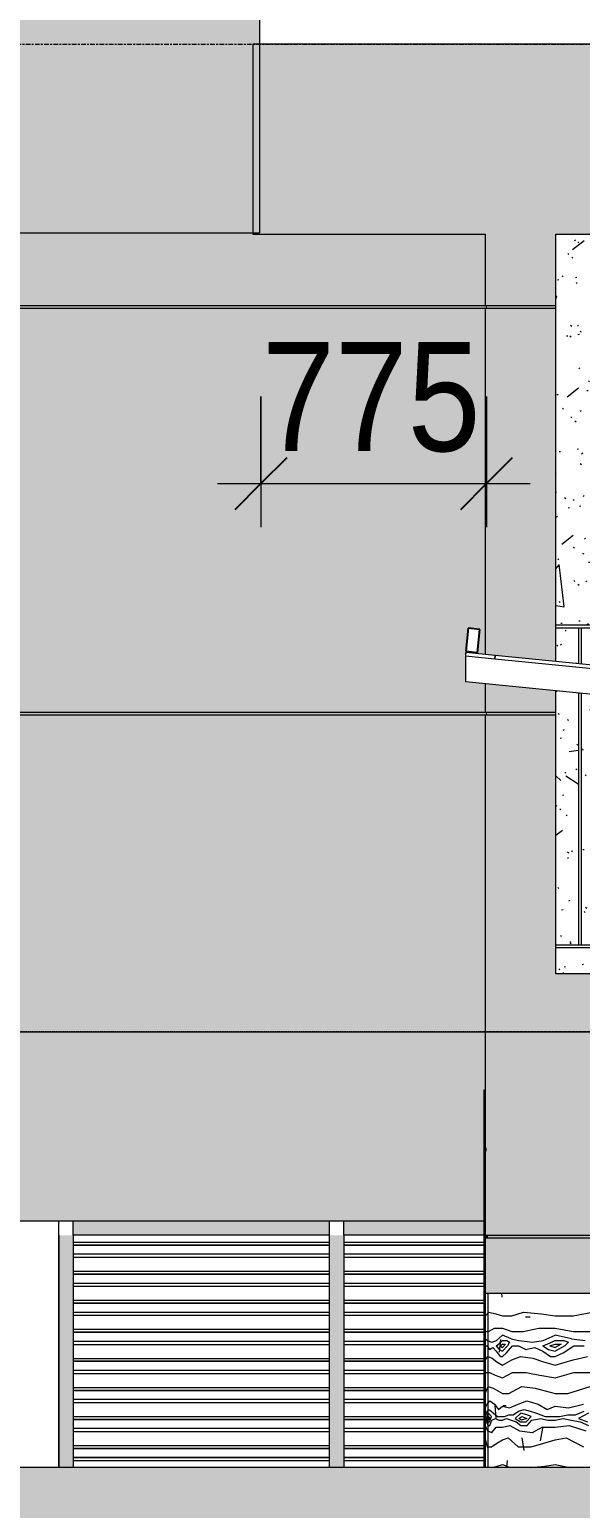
# Model space of a CAD drawing. Header units: millimetres. Extents: x 1240 to 198004, y -7796 to 35300.
# Drawn here: x 130464 to 132361, y 560 to 5650 of the extents above; entities that cross this region are included whole.
import ezdxf

# ---------------------------------------------------------------- set-up
doc = ezdxf.new("R2010")
doc.units = ezdxf.units.MM
doc.linetypes.add('Centre', pattern=[31.75, 6.35, -4.7625, 15.875, -4.7625])
doc.linetypes.add('Dash 1_8_', pattern=[6.35, 3.175, -3.175])
for name, color, linetype, lineweight in [('0-2', 50, 'Continuous', 5), ('A-ANNO-DIMS', 211, 'Continuous', 9), ('A-ANNO-DIMS-150', 211, 'Continuous', 9), ('A-AREA', 32, 'Dash 1_8_', 9), ('A-DETL-GENF-3', 9, 'Continuous', 9), ('A-DETL-THIN', 151, 'Continuous', 9), ('A-FLOR-HRAL', 11, 'Continuous', 9), ('A-FLOR-LEVL-2', 51, 'Centre', 9), ('A-GLAZ-CURT', 52, 'Continuous', 9), ('A-GLAZ-CURT-1', 52, 'Continuous', 18), ('A-GLAZ-CWMG', 51, 'Continuous', 9), ('A-GLAZ-CWMG-1', 51, 'Continuous', 25), ('A-WALL', 113, 'Continuous', 9), ('A-WALL-PATT-2', 9, 'Continuous', 9), ('A-WALL-PATT-3', 111, 'Continuous', 5), ('A-WALL-PATT-4', 111, 'Continuous', 9), ('S-COLS', 52, 'Continuous', 9)]:
    doc.layers.add(name, color=color, linetype=linetype, lineweight=lineweight)
doc.styles.add('UTM Avo', font='', dxfattribs={"width": 0.9, "height": 375})
doc.styles.get('UTM Avo').set_extended_font_data('UTM Avo')
doc.dimstyles.new('1_Dim_chi_tiet_2_5', dxfattribs={"dimscale": 304.8, "dimtxt": 374.737856, "dimasz": 0.590551, "dimexe": 0.492126, "dimexo": 0.0625, "dimgap": 0.049213, "dimtad": 1, "dimdec": 0, "dimrnd": 5, "dimzin": 0, "dimdsep": 46, "dimtxsty": 'UTM Avo', "dimblk1": 'OBLIQUE', "dimblk2": 'OBLIQUE', "dimsah": 1, "dimcen": 0.09, "dimdle": 0.492126, "dimazin": 0, "dimtfac": 1, "dimtdec": 4, "dimtix": 1, "dimtmove": 0, "dimatfit": 3, "dimfxl": 0.984252, "dimfxlon": 1, "dimtvp": 1, "dimtolj": 1, "dimtzin": 0, "dimarcsym": 2})

# ---------------------------------------------------------------- blocks, each defined once
blk = doc.blocks.new('NCV_TKTC_TANG 1_rvt-2-TKCS_MẶT ĐỨNG NỘI KHU 2')
at = {"layer": 'A-WALL-PATT-2'}
h = blk.add_hatch(dxfattribs=at)
h.set_pattern_fill('FP_40', color=256, style=0, pattern_type=2)
h.set_pattern_definition([(50, (0, 0), (1093.104, -95.634), [114.3, -1257.3]), (355, (0, 0), (-211.457, 1146.34), [91.44, -1005.84]), (100.451, (91.1, -8), (881.656, 1050.7), [97.14, -1068.54]), (46.184, (0, 304.8), (1626.475, -252.257), [171.45, -1885.95]), (96.636, (135.5, 283.8), (1424.416, 1484.565), [145.71, -1602.81]), (351.184, (0, 304.8), (1424.43, 1484.55), [137.16, -1508.76]), (21, (152.4, 228.6), (909.686, -613.591), [114.3, -1257.3]), (326, (152.4, 228.6), (370.812, 1105.129), [91.44, -1005.84]), (71.451, (228.2, 177.5), (1280.503, 491.528), [97.14, -1068.54]), (37.5, (0, 0), (18.5313, 507.3303), [50.292, -943.356, 50.292, -970.788, -1009.65]), (37.5, (0, 0), (18.5313, 507.3303), [-2014.728, 50.292, -959.358]), (7.5, (0, 0), (400.9178, 601.0836), [50.292, -531.876, 50.292, -920.496, -384.81]), (7.5, (0, 0), (400.9178, 601.0836), [-1552.956, 50.292, -334.518]), (327.5, (-339.85, 0), (813.5452, -34.3737), [50.292, -330.708, 50.292, -1138.428, -1577.34]), (327.5, (-339.85, 0), (813.5452, -34.3737), [-1569.72, 50.292, -1527.048]), (317.5, (-492.25, 0), (888.7755, 152.56), [50.292, -445.008, 50.292, -739.14, -1120.14]), (317.5, (-492.25, 0), (888.7755, 152.56), [-1284.732, 50.292, -1069.848])])
h.paths.add_polyline_path([(-63885.3, 2400), (-63885.3, 2490), (-64025.4, 2490), (-64025.4, 2400)])
h.paths.add_polyline_path([(-61845.3, 2400), (-61845.3, 2490), (-62085.3, 2490), (-62085.3, 2400), (-61927.7, 2400)])
h.paths.add_polyline_path([(-63903.8, 2500), (-63885.3, 2500), (-63885.3, 3360), (-63936.3, 3365.1), (-63936.3, 2500)])
h.paths.add_polyline_path([(-64025.4, 2500), (-63946.3, 2500), (-63946.3, 3366.1), (-64025.4, 3374), (-64025.4, 2624.4)])
h.paths.add_polyline_path([(-62085.3, 2500), (-62068.9, 2500), (-62068.9, 3168.3), (-62085.3, 3170), (-62085.3, 2544)])
h.paths.add_polyline_path([(-62058.9, 2500), (-61951.6, 2500), (-61951.6, 3156.6), (-62058.9, 3167.3), (-62058.9, 2528.2)])
h.paths.add_polyline_path([(-61845.3, 2500), (-61845.3, 3146), (-61941.6, 3155.6), (-61941.6, 2500), (-61927.7, 2500)])
h.paths.add_polyline_path([(-61845.3, 3257), (-61845.3, 3590), (-61941.6, 3590), (-61941.6, 3266.6), (-61872.4, 3259.7)])
h.paths.add_polyline_path([(-61951.6, 3267.6), (-61951.6, 3590), (-62058.9, 3590), (-62058.9, 3278.4)])
h.paths.add_polyline_path([(-62068.9, 3279.4), (-62068.9, 3590), (-62085.3, 3590), (-62085.3, 3281)])
h.paths.add_polyline_path([(-63885.3, 3461), (-63885.3, 3590), (-63936.3, 3590), (-63936.3, 3466.1)])
h.paths.add_polyline_path([(-63946.3, 3467.1), (-63946.3, 3590), (-64025.4, 3590), (-64025.4, 3475), (-63965.5, 3469)])
h.paths.add_polyline_path([(-61926.4, 3600), (-61845.3, 3600), (-61845.3, 4945.8), (-64025.4, 4945.8), (-64025.4, 3600), (-63885.3, 3600), (-63885.3, 4600), (-62085.3, 4600), (-62085.3, 3600), (-61927.7, 3600)])
h = blk.add_hatch(dxfattribs=at)
h.set_pattern_fill('FP_41', color=256, style=0, pattern_type=2)
h.set_pattern_definition([(37.5, (0, 0), (-4.79953, 146.8239), [5.029, -110.795, 5.029, -124.511, -123.825]), (37.5, (0, 0), (-4.79953, 146.8239), [-245.364, 5.029, -118.796]), (7.5, (0, 0), (134.85743, 215.0472), [5.029, -57.455, 5.029, -99.365, -40.005]), (7.5, (0, 0), (134.85743, 215.0472), [-166.878, 5.029, -34.976]), (327.5, (-93.73, 0), (237.29776, 0.4316), [5.029, -33.071, 5.029, -132.131, -179.07]), (327.5, (-93.73, 0), (237.29776, 0.4316), [-175.26, 5.029, -174.041]), (317.5, (-93.73, 0), (229.06706, 66.8792), [5.029, -14.021, 5.029, -84.887, -102.87]), (317.5, (-93.73, 0), (229.06706, 66.8792), [-108.966, 5.029, -97.841])])
h.paths.add_polyline_path([(-63885.3, 2400), (-63885.3, 2490), (-64025.4, 2490), (-64025.4, 2400)])
h.paths.add_polyline_path([(-61845.3, 2400), (-61845.3, 2490), (-62085.3, 2490), (-62085.3, 2400), (-61927.7, 2400)])
h.paths.add_polyline_path([(-63903.8, 2500), (-63885.3, 2500), (-63885.3, 3360), (-63936.3, 3365.1), (-63936.3, 2500)])
h.paths.add_polyline_path([(-64025.4, 2500), (-63946.3, 2500), (-63946.3, 3366.1), (-64025.4, 3374), (-64025.4, 2624.4)])
h.paths.add_polyline_path([(-62085.3, 2500), (-62068.9, 2500), (-62068.9, 3168.3), (-62085.3, 3170), (-62085.3, 2544)])
h.paths.add_polyline_path([(-62058.9, 2500), (-61951.6, 2500), (-61951.6, 3156.6), (-62058.9, 3167.3), (-62058.9, 2528.2)])
h.paths.add_polyline_path([(-61845.3, 2500), (-61845.3, 3146), (-61941.6, 3155.6), (-61941.6, 2500), (-61927.7, 2500)])
h.paths.add_polyline_path([(-61845.3, 3257), (-61845.3, 3590), (-61941.6, 3590), (-61941.6, 3266.6), (-61872.4, 3259.7)])
h.paths.add_polyline_path([(-61951.6, 3267.6), (-61951.6, 3590), (-62058.9, 3590), (-62058.9, 3278.4)])
h.paths.add_polyline_path([(-62068.9, 3279.4), (-62068.9, 3590), (-62085.3, 3590), (-62085.3, 3281)])
h.paths.add_polyline_path([(-63885.3, 3461), (-63885.3, 3590), (-63936.3, 3590), (-63936.3, 3466.1)])
h.paths.add_polyline_path([(-63946.3, 3467.1), (-63946.3, 3590), (-64025.4, 3590), (-64025.4, 3475), (-63965.5, 3469)])
h.paths.add_polyline_path([(-61926.4, 3600), (-61845.3, 3600), (-61845.3, 4945.8), (-64025.4, 4945.8), (-64025.4, 3600), (-63885.3, 3600), (-63885.3, 4600), (-62085.3, 4600), (-62085.3, 3600), (-61927.7, 3600)])
blk = doc.blocks.new('Railing - 10mm-V342-TKCS_MẶT ĐỨNG NỘI KHU 2')
at = {"layer": 'A-FLOR-HRAL'}
for p, q in [((-63946.3, 3590), (-63946.3, 3467.1)), ((-63936.3, 3466.1), (-63936.3, 3590)), ((-63946.3, 3366.1), (-63946.3, 2500)), ((-63936.3, 2500), (-63936.3, 3365.1))]:
    blk.add_line(p, q, dxfattribs=at)
blk = doc.blocks.new('Railing - Railing-1600062-TKCS_MẶT ĐỨNG NỘI KHU 2')
at = {"layer": 'A-FLOR-HRAL'}
for p, q in [((-64025.4, 2500), (-61845.3, 2500)), ((-64025.4, 2490), (-61845.3, 2490))]:
    blk.add_line(p, q, dxfattribs=at)
blk.add_blockref('Railing - 10mm-V342-TKCS_MẶT ĐỨNG NỘI KHU 2', (0, 0))
blk = doc.blocks.new('Top Rail Type - Top Rail_Internal_-1600066-TKCS_MẶT ĐỨNG NỘI KHU 2')
at = {"layer": 'A-FLOR-HRAL'}
for p, q in [((-61845.3, 3600), (-64025.4, 3600)), ((-61845.3, 3590), (-64025.4, 3590))]:
    blk.add_line(p, q, dxfattribs=at)
blk = doc.blocks.new('TRỤ ĐỂ XE - TRỤ ĐỂ XE-2599185-TKCS_MẶT ĐỨNG NỘI KHU 2')
at = {"layer": 'S-COLS'}
for p, q in [((-64335.3, 3499.9), (-64335.3, 3505.5)), ((-64335.3, 3405), (-64335.3, 3493.9)), ((-62309.2, 3202.4), (-64335.3, 3405))]:
    blk.add_line(p, q, dxfattribs=at)
blk = doc.blocks.new('Rectangular Mullion - 40 x 80mm-2340581-TKCS_MẶT ĐỨNG NỘI KHU 2')
at = {"layer": 'A-GLAZ-CWMG-1'}
for p, q in [((-64326.4, 3589.5), (-64334.3, 3509.9)), ((-64286.6, 3585.5), (-64326.4, 3589.5)), ((-64294.5, 3505.9), (-64286.6, 3585.5)), ((-64334.3, 3509.9), (-64294.5, 3505.9))]:
    blk.add_line(p, q, dxfattribs=at)
blk = doc.blocks.new('System Panel - Glazed-2342062-TKCS_MẶT ĐỨNG NỘI KHU 2')
at = {"layer": 'A-GLAZ-CURT-1'}
for p, q in [((-60253.8, 3097.9), (-60255, 3085.9)), ((-60255, 3085.9), (-59259.9, 2986.4)), ((-59258.8, 2998.4), (-60253.8, 3097.9)), ((-59259.9, 2986.4), (-59258.8, 2998.4))]:
    blk.add_line(p, q, dxfattribs=at)
blk = doc.blocks.new('System Panel - Glazed-2599383-TKCS_MẶT ĐỨNG NỘI KHU 2')
at = {"layer": 'A-GLAZ-CURT-1'}
for p, q in [((-64334.7, 3505.9), (-64335.9, 3494)), ((-64335.9, 3494), (-64235.1, 3483.9)), ((-64233.9, 3495.8), (-64334.7, 3505.9)), ((-64235.1, 3483.9), (-64233.9, 3495.8))]:
    blk.add_line(p, q, dxfattribs=at)
blk = doc.blocks.new('Rectangular Mullion - 50 x 100mm-3802481-TKCS_MẶT ĐỨNG NỘI KHU 2')
at = {"layer": 'A-GLAZ-CWMG'}
blk.add_hatch(color=256, dxfattribs=at).paths.add_polyline_path([(-69711.9, 1500), (-68830.8, 1500), (-68830.8, 1550), (-69711.9, 1550)])
for p, q in [((-69711.9, 1500), (-69711.9, 1550)), ((-68830.8, 1550), (-68830.8, 1500)), ((-68830.8, 1500), (-69711.9, 1500))]:
    blk.add_line(p, q, dxfattribs=at)
blk = doc.blocks.new('Rectangular Mullion - 50 x 100mm-V454-TKCS_MẶT ĐỨNG NỘI KHU 2')
at = {"layer": 'A-GLAZ-CWMG'}
blk.add_hatch(color=256, dxfattribs=at).paths.add_polyline_path([(-64271.9, 1500), (-64271.9, 1550), (-64755.5, 1550), (-64755.5, 1500), (-64486.8, 1500)])
for p, q in [((-64755.5, 1500), (-64755.5, 1550)), ((-64271.9, 1500), (-64755.5, 1500))]:
    blk.add_line(p, q, dxfattribs=at)
blk = doc.blocks.new('Rectangular Mullion - 50 x 100mm-V455-TKCS_MẶT ĐỨNG NỘI KHU 2')
at = {"layer": 'A-GLAZ-CWMG'}
blk.add_hatch(color=256, dxfattribs=at).paths.add_polyline_path([(-65686.6, 700), (-65686.6, 800), (-65736.6, 800), (-65736.6, 700)])
for p, q in [((-65736.6, 800), (-65736.6, 700)), ((-65686.6, 800), (-65686.6, 700))]:
    blk.add_line(p, q, dxfattribs=at)
blk = doc.blocks.new('Rectangular Mullion - MULLION LA SACH-V456-TKCS_MẶT ĐỨNG NỘI KHU 2')
at = {"layer": 'A-GLAZ-CWMG'}
for p, q in [((-64271.9, 734.3), (-64755.5, 734.3)), ((-64271.9, 734.2), (-64755.5, 734.2)), ((-64271.9, 723.1), (-64755.5, 723.1))]:
    blk.add_line(p, q, dxfattribs=at)
blk = doc.blocks.new('Rectangular Mullion - MULLION LA SACH-3802485-TKCS_MẶT ĐỨNG NỘI KHU 2')
at = {"layer": 'A-GLAZ-CWMG'}
for p, q in [((-65987.2, 734.3), (-66868.4, 734.3)), ((-65987.2, 734.2), (-66868.4, 734.2)), ((-65987.2, 723.1), (-66868.4, 723.1))]:
    blk.add_line(p, q, dxfattribs=at)
blk = doc.blocks.new('Rectangular Mullion - MULLION LA SACH-V457-TKCS_MẶT ĐỨNG NỘI KHU 2')
at = {"layer": 'A-GLAZ-CWMG'}
for p, q in [((-64271.9, 834.3), (-64755.5, 834.3)), ((-64271.9, 834.2), (-64755.5, 834.2)), ((-64271.9, 823.1), (-64755.5, 823.1)), ((-64755.5, 776.1), (-64271.9, 776.1)), ((-64271.9, 765.9), (-64755.5, 765.9)), ((-64271.9, 765.8), (-64755.5, 765.8)), ((-64271.9, 764.8), (-64755.5, 764.8))]:
    blk.add_line(p, q, dxfattribs=at)
blk = doc.blocks.new('Rectangular Mullion - MULLION LA SACH-V439-TKCS_MẶT ĐỨNG NỘI KHU 2')
at = {"layer": 'A-GLAZ-CWMG'}
for p, q in [((-65987.2, 834.3), (-66868.4, 834.3)), ((-65987.2, 834.2), (-66868.4, 834.2)), ((-65987.2, 823.1), (-66868.4, 823.1)), ((-66868.4, 776.1), (-65987.2, 776.1)), ((-65987.2, 765.9), (-66868.4, 765.9)), ((-65987.2, 765.8), (-66868.4, 765.8)), ((-65987.2, 764.8), (-66868.4, 764.8))]:
    blk.add_line(p, q, dxfattribs=at)
blk = doc.blocks.new('Rectangular Mullion - MULLION LA SACH-V458-TKCS_MẶT ĐỨNG NỘI KHU 2')
at = {"layer": 'A-GLAZ-CWMG'}
for p, q in [((-64755.5, 1476.1), (-64271.9, 1476.1)), ((-64271.9, 1465.9), (-64755.5, 1465.9)), ((-64271.9, 1465.8), (-64755.5, 1465.8)), ((-64271.9, 1464.8), (-64755.5, 1464.8))]:
    blk.add_line(p, q, dxfattribs=at)
blk = doc.blocks.new('Rectangular Mullion - MULLION LA SACH-V448-TKCS_MẶT ĐỨNG NỘI KHU 2')
at = {"layer": 'A-GLAZ-CWMG'}
for p, q in [((-66868.4, 1476.1), (-65987.2, 1476.1)), ((-65987.2, 1465.9), (-66868.4, 1465.9)), ((-65987.2, 1465.8), (-66868.4, 1465.8)), ((-65987.2, 1464.8), (-66868.4, 1464.8))]:
    blk.add_line(p, q, dxfattribs=at)
blk = doc.blocks.new('Rectangular Mullion - 50 x 100mm-3089658-TKCS_MẶT ĐỨNG NỘI KHU 2')
at = {"layer": 'A-GLAZ-CWMG'}
blk.add_hatch(color=256, dxfattribs=at).paths.add_polyline_path([(-66868.4, 700), (-66868.4, 800), (-66918.4, 800), (-66918.4, 700)])
for p, q in [((-66918.4, 800), (-66918.4, 700)), ((-66868.4, 800), (-66868.4, 700))]:
    blk.add_line(p, q, dxfattribs=at)
blk = doc.blocks.new('FP_518-TKCS_MẶT ĐỨNG NỘI KHU 2')
at = {"layer": 'A-WALL'}
blk.add_line((-64268.6, 1300), (-64268.6, 700), dxfattribs=at)
at = {"layer": 'A-WALL-PATT-4'}
for p, q in [((-64209.7, 1287), (-64211.1, 1300)), ((-64266.8, 1223), (-64256.1, 1235.1)), ((-64256.1, 1235.1), (-64231.9, 1229.1)), ((-64231.9, 1229.1), (-64208.8, 1223)), ((-64208.8, 1223), (-64175.9, 1223)), ((-64175.9, 1223), (-64136, 1235.1)), ((-64136.1, 1235.1), (-64074.6, 1229.1)), ((-64074.6, 1229.1), (-64026.6, 1223)), ((-64026.6, 1223), (-63965.7, 1223)), ((-63965.7, 1223), (-63898.4, 1235.1)), ((-64270.3, 1219.2), (-64269.7, 1219.2)), ((-64256.7, 1168.1), (-64235.7, 1180.3)), ((-64235.7, 1180.3), (-64208.8, 1180.3)), ((-64208.8, 1180.3), (-64175.9, 1168.1)), ((-64137.8, 1168.1), (-64083.1, 1180.3)), ((-64128.9, 1219.2), (-64113.3, 1219.2)), ((-64083.1, 1180.3), (-64026.6, 1180.3)), ((-64026.6, 1180.3), (-63965.7, 1168.1)), ((-64267.3, 1143.7), (-64270.3, 1155.9)), ((-64269.4, 1137.6), (-64268.3, 1131.5)), ((-64268.3, 1131.5), (-64269.3, 1119.3)), ((-64267.3, 1143.7), (-64260.9, 1137.6)), ((-64266.8, 1168.1), (-64256.7, 1168.1)), ((-64260.9, 1137.6), (-64245.1, 1131.5)), ((-64245.1, 1131.5), (-64228.9, 1137.6)), ((-64229.9, 1119.3), (-64222.6, 1125.4)), ((-64228.9, 1137.6), (-64208.8, 1155.9)), ((-64222.6, 1125.4), (-64208.8, 1137.6)), ((-64215.5, 1140.5), (-64220.2, 1096.9)), ((-64218.2, 1119.3), (-64208.8, 1125.4)), ((-64178.9, 1143.7), (-64208.8, 1155.9)), ((-64208.8, 1137.6), (-64193.2, 1137.6)), ((-64208.8, 1125.4), (-64198.6, 1125.4)), ((-64198.6, 1125.4), (-64208.8, 1113.2)), ((-64193.2, 1137.6), (-64184.7, 1131.5)), ((-64184.7, 1131.5), (-64191.8, 1119.3)), ((-64178.9, 1143.7), (-64151.8, 1137.6)), ((-64175.9, 1168.1), (-64137.8, 1168.1)), ((-64151.8, 1137.6), (-64105.7, 1131.5)), ((-64105.7, 1131.5), (-64068, 1137.6)), ((-64070.2, 1119.3), (-64054.7, 1125.4)), ((-64068, 1137.6), (-64026.6, 1155.9)), ((-64054.6, 1125.4), (-64026.6, 1137.6)), ((-64045.5, 1119.3), (-64026.6, 1125.4)), ((-63971, 1143.7), (-64026.6, 1155.9)), ((-64026.6, 1137.6), (-63997, 1137.6)), ((-64026.6, 1125.4), (-64007, 1125.4)), ((-64007, 1125.4), (-64026.6, 1113.2)), ((-63997, 1137.6), (-63981.5, 1131.5)), ((-63981.5, 1131.5), (-63994.4, 1119.3)), ((-63971, 1143.7), (-63924.4, 1137.6)), ((-63965.7, 1168.1), (-63901.3, 1168.1)), ((-64270.3, 1082.8), (-64269.6, 1094.9)), ((-64269.6, 1094.9), (-64266.5, 1119.3)), ((-64266.8, 1070.6), (-64259.4, 1082.8)), ((-64266.5, 1119.3), (-64261.4, 1119.3)), ((-64261.4, 1119.3), (-64253.6, 1107.1)), ((-64259.4, 1082.7), (-64244.3, 1076.7)), ((-64253.6, 1107.1), (-64241.8, 1113.2)), ((-64244.3, 1076.7), (-64228.4, 1064.5)), ((-64241.8, 1113.2), (-64229.9, 1101)), ((-64229.9, 1119.3), (-64220.4, 1107.1)), ((-64229.9, 1101), (-64217.1, 1082.8)), ((-64220.4, 1107.1), (-64208.8, 1101)), ((-64218.2, 1119.3), (-64208.8, 1113.2)), ((-64217.1, 1082.8), (-64208.8, 1082.8)), ((-64191.8, 1119.3), (-64208.8, 1101)), ((-64208.8, 1082.8), (-64194.5, 1094.9)), ((-64208.8, 1052.3), (-64175.9, 1070.6)), ((-64194.5, 1094.9), (-64174.3, 1119.3)), ((-64175.9, 1070.6), (-64146.6, 1082.8)), ((-64174.3, 1119.3), (-64153.5, 1119.3)), ((-64153.5, 1119.3), (-64128.7, 1107.1)), ((-64146.6, 1082.7), (-64103.7, 1076.7)), ((-64128.8, 1107.1), (-64097.7, 1113.2)), ((-64103.7, 1076.7), (-64066.9, 1064.5)), ((-64097.7, 1113.2), (-64070.2, 1101)), ((-64070.2, 1119.3), (-64050.1, 1107.1)), ((-64070.2, 1101), (-64043.2, 1082.8)), ((-64050.1, 1107.1), (-64026.6, 1101)), ((-64045.5, 1119.3), (-64026.6, 1113.2)), ((-64043.2, 1082.8), (-64026.6, 1082.8)), ((-63994.4, 1119.3), (-64026.6, 1101)), ((-64026.6, 1082.8), (-63999.5, 1094.9)), ((-64026.6, 1052.3), (-63965.7, 1070.6)), ((-63999.5, 1094.9), (-63963, 1119.3)), ((-63965.7, 1070.6), (-63915.8, 1082.8)), ((-63963, 1119.3), (-63927.2, 1119.3)), ((-64270.3, 1009.6), (-64266.5, 1027.9)), ((-64266.5, 1027.9), (-64253, 1027.9)), ((-64253, 1027.9), (-64234.2, 1018.7)), ((-64234.2, 1018.7), (-64208.7, 1009.6)), ((-64228.4, 1064.5), (-64208.8, 1052.3)), ((-64208.8, 1009.6), (-64174.3, 1027.9)), ((-64174.3, 1027.9), (-64126.9, 1027.9)), ((-64126.8, 1027.9), (-64079.8, 1018.7)), ((-64079.8, 1018.7), (-64026.5, 1009.6)), ((-64066.9, 1064.5), (-64026.6, 1052.3)), ((-64026.6, 1009.6), (-63963, 1027.9)), ((-63963, 1027.9), (-63883.5, 1027.9)), ((-64268.5, 954.7), (-64257.8, 979.1)), ((-64257.8, 979.1), (-64241, 973)), ((-64241, 973), (-64208.8, 954.7)), ((-64186.2, 954.7), (-64141.4, 979.1)), ((-64141.4, 979.1), (-64095.6, 973)), ((-64095.6, 973), (-64026.6, 954.7)), ((-63984.1, 954.7), (-63907.1, 979.1)), ((-64268.3, 906), (-64261.9, 918.2)), ((-64261.9, 918.2), (-64252.3, 930.4)), ((-64252.3, 930.4), (-64236.6, 918.2)), ((-64236.6, 918.2), (-64222.6, 899.9)), ((-64208.8, 954.7), (-64186.2, 954.7)), ((-64184.7, 906), (-64155.1, 918.2)), ((-64155.1, 918.2), (-64125, 930.4)), ((-64125, 930.4), (-64085.3, 918.2)), ((-64085.3, 918.2), (-64054.7, 899.9)), ((-64026.6, 954.7), (-63984.1, 954.7)), ((-63981.5, 906), (-63930, 918.2)), ((-64270.1, 875.5), (-64268.5, 881.6)), ((-64269.6, 869.4), (-64267.3, 863.3)), ((-64268.5, 881.6), (-64265.8, 881.6)), ((-64265.8, 881.6), (-64261.4, 893.8)), ((-64258.9, 887.7), (-64264.4, 869.4)), ((-64264.4, 869.4), (-64259.4, 857.2)), ((-64261.4, 893.8), (-64255.5, 899.9)), ((-64260.9, 869.4), (-64257.8, 875.5)), ((-64258.4, 863.3), (-64260.9, 869.4)), ((-64252.3, 881.6), (-64258.9, 887.7)), ((-64252.3, 869.4), (-64258.4, 863.3)), ((-64257.8, 875.5), (-64252.3, 869.4)), ((-64255.5, 899.9), (-64248.1, 893.8)), ((-64253, 857.2), (-64246.6, 875.5)), ((-64246.6, 875.5), (-64252.3, 881.6)), ((-64248.1, 893.8), (-64239.2, 887.7)), ((-64245.8, 863.3), (-64232.8, 869.4)), ((-64239.2, 887.7), (-64225.8, 875.5)), ((-64229.9, 870.6), (-64233.9, 914.2)), ((-64232.8, 869.4), (-64221.5, 863.3)), ((-64225.8, 875.5), (-64208.8, 875.5)), ((-64222.6, 899.9), (-64208.8, 912.1)), ((-64208.8, 912.1), (-64184.7, 906)), ((-64208.8, 875.5), (-64201.2, 875.5)), ((-64208.8, 863.3), (-64194.5, 869.4)), ((-64206.4, 914.4), (-64195.7, 914.4)), ((-64201.2, 875.5), (-64186.2, 881.6)), ((-64194.5, 869.4), (-64178.9, 863.3)), ((-64186.2, 881.6), (-64171.3, 881.6)), ((-64171.3, 881.6), (-64153.5, 893.8)), ((-64144.9, 887.7), (-64165, 869.4)), ((-64165, 869.4), (-64146.6, 857.2)), ((-64153.5, 893.8), (-64134.2, 899.9)), ((-64151.8, 869.4), (-64141.4, 875.5)), ((-64143.2, 863.3), (-64151.8, 869.4)), ((-64125, 881.6), (-64144.9, 887.7)), ((-64125, 869.4), (-64143.2, 863.3)), ((-64141.4, 875.5), (-64125, 869.4)), ((-64134.2, 899.9), (-64113.6, 893.8)), ((-64126.9, 857.2), (-64109.7, 875.5)), ((-64109.7, 875.5), (-64125, 881.6)), ((-64113.6, 893.8), (-64091.5, 887.7)), ((-64107.7, 863.3), (-64076.7, 869.4)), ((-64091.5, 887.7), (-64061.4, 875.5)), ((-64076.7, 869.4), (-64052.4, 863.3)), ((-64061.4, 875.5), (-64026.6, 875.5)), ((-64054.7, 899.9), (-64026.6, 912.1)), ((-64026.6, 912.1), (-63981.5, 906)), ((-64026.6, 875.5), (-64012, 875.5)), ((-64026.6, 863.3), (-63999.5, 869.4)), ((-64012, 875.5), (-63984.1, 881.6)), ((-63999.5, 869.4), (-63971, 863.3)), ((-63984.1, 881.6), (-63957.6, 881.6)), ((-63957.6, 881.6), (-63927.2, 893.8)), ((-63912.9, 887.7), (-63946.7, 869.4)), ((-63946.7, 869.4), (-63915.8, 857.2)), ((-64268.1, 845), (-64260.5, 826.7)), ((-64267.3, 863.3), (-64263.6, 857.2)), ((-64263.6, 857.2), (-64258.9, 845)), ((-64260.5, 826.7), (-64245.1, 820.6)), ((-64259.4, 857.2), (-64253, 857.2)), ((-64258.9, 845), (-64251.7, 845)), ((-64251.7, 845), (-64245.8, 863.3)), ((-64245.1, 820.6), (-64230.9, 838.9)), ((-64230.9, 838.9), (-64208.8, 838.9)), ((-64221.5, 863.3), (-64208.8, 863.3)), ((-64208.8, 838.9), (-64183.3, 845)), ((-64183.3, 845), (-64150.1, 826.7)), ((-64178.9, 863.3), (-64161.7, 857.2)), ((-64161.7, 857.2), (-64144.9, 845)), ((-64150.1, 826.7), (-64105.7, 820.6)), ((-64146.6, 857.2), (-64126.9, 857.2)), ((-64144.9, 845), (-64123.2, 845)), ((-64123.2, 845), (-64107.7, 863.3)), ((-64105.7, 820.6), (-64072.4, 838.9)), ((-64070.3, 835.7), (-64079.2, 792.1)), ((-64072.4, 838.9), (-64026.6, 838.9)), ((-64052.4, 863.3), (-64026.6, 863.3)), ((-64026.6, 838.9), (-63978.9, 845)), ((-63978.9, 845), (-63921.5, 826.7)), ((-63971, 863.3), (-63941.2, 857.2)), ((-63941.2, 857.2), (-63912.9, 845)), ((-64268.9, 802.3), (-64261.9, 771.9)), ((-64261.9, 771.9), (-64246.6, 771.9)), ((-64246.6, 771.9), (-64227.9, 784)), ((-64227.9, 784), (-64208.8, 796.2)), ((-64208.8, 796.2), (-64189, 802.3)), ((-64189, 802.3), (-64155.1, 771.9)), ((-64155.1, 771.9), (-64109.7, 771.9)), ((-64133.7, 759.1), (-64141.1, 802.6)), ((-64109.7, 771.9), (-64065.8, 784)), ((-64065.8, 784), (-64026.6, 796.2)), ((-64026.6, 796.2), (-63989.3, 802.3)), ((-63989.3, 802.3), (-63930, 771.9)), ((-64192.2, 724.1), (-64195.3, 700)), ((-64246.9, 700), (-64226.9, 704.8)), ((-64226.9, 704.8), (-64208.8, 710.9)), ((-64208.8, 710.9), (-64182, 700)), ((-64112, 700), (-64063.6, 704.8)), ((-64063.6, 704.8), (-64026.6, 710.9)), ((-64026.6, 710.9), (-63976.9, 700))]:
    blk.add_line(p, q, dxfattribs=at)
blk = doc.blocks.new('DIMBLOCK92-TKCS_MẶT ĐỨNG NỘI KHU 2')
at = {"layer": 'A-ANNO-DIMS-150'}
for p, q in [((131260.8, 4387), (131260.8, 3937)), ((131260.8, 4087), (131260.8, 4387)), ((132037.5, 4387), (132037.5, 3937)), ((132037.5, 4087), (132037.5, 4387)), ((131110.8, 4087), (132187.5, 4087))]:
    blk.add_line(p, q, dxfattribs=at)
at = {"layer": 'A-ANNO-DIMS-150', "lineweight": 25}
for p, q in [((131260.8, 4087), (131350.8, 4177)), ((132037.5, 4087), (132127.5, 4177)), ((131260.8, 4087), (131170.8, 3997)), ((132037.5, 4087), (131947.5, 3997))]:
    blk.add_line(p, q, dxfattribs=at)
at = {"layer": 'A-ANNO-DIMS-150', "color": 0, "insert": (131264, 4574.1), "char_height": 375, "width": 924.353, "attachment_point": 1, "line_spacing_factor": 1.110334, "style": 'UTM Avo'}
blk.add_mtext('775', dxfattribs=at)
blk = doc.blocks.new('_Oblique')
at = {"color": 0, "linetype": 'ByBlock', "lineweight": -2}
blk.add_line((-0.5, -0.5), (0.5, 0.5), dxfattribs=at)

msp = doc.modelspace()

# ---------------------------------------------------------------- hatches: boundary and pattern name
at = {"layer": 'A-DETL-GENF-3'}
h = msp.add_hatch(dxfattribs=at)
h.set_pattern_fill('FP_70', color=256, style=0, pattern_type=2)
h.set_pattern_definition([(0, (196301.1, 0), (725.805, 725.805), [725.805, -725.805]), (0, (196301.1, 272.2), (725.805, 725.805), [725.805, -725.805]), (0, (196301.1, 544.35), (725.805, 725.805), [725.805, -725.805]), (90, (196391.8, 635.1), (-725.805, 725.805), [725.805, -725.805]), (90, (196664, 635.1), (-725.805, 725.805), [725.805, -725.805]), (90, (196936.2, 635.1), (-725.805, 725.805), [725.805, -725.805])])
h.paths.add_polyline_path([(190674.3, -1453.5), (190674.3, -100), (188112.9, -100), (188112.9, 500), (175412.9, 500), (175412.9, 650), (173064.2, 650), (173064.2, 550), (172765.8, 550), (172765.8, 950), (171364.2, 950), (171364.2, 750), (171164.2, 750), (171164.2, 1950), (167865.8, 1950), (167865.8, 1700), (167665.8, 1700), (167665.8, 1950), (165763.2, 1950), (165763.2, 1690), (165565.8, 1690), (165565.8, 1950), (162965.8, 1950), (162965.8, 1700), (162766.2, 1700), (162766.2, 1950), (160765.8, 1950), (160765.8, 1700), (160565.8, 1700), (160565.8, 1950), (156365.8, 1950), (156365.8, 1550), (156065.5, 1550), (156065.5, 1950), (152064.2, 1950), (152064.2, 1550), (151764.2, 1550), (151764.2, 1000), (148714.8, 900), (137714.8, 900), (134913.6, 700), (122864.8, 700), (120864.8, 400), (114882.9, 175.2), (114882.9, -100), (114582.9, -100), (114582.9, 250), (112182.9, 250), (112182.9, -100), (111882.9, -100), (111882.9, 250), (108782.1, 250), (108782.1, -1453.5), (189987, -1453.5)])
at = {"layer": 'A-WALL-PATT-3'}
h = msp.add_hatch(color=256, dxfattribs=at)
h.paths.add_polyline_path([(132032.5, 2200), (134789.2, 2200), (134789.2, 3010), (134574.3, 3134.1), (134455.8, 3146), (134455.8, 2400), (132275.7, 2400), (132275.7, 3290), (132032.5, 3290), (132032.5, 3081.9)])
h.paths.add_polyline_path([(134789.2, 3114), (134789.2, 3122.7), (134770.9, 3124.5)])
h.paths.add_polyline_path([(134789.2, 3223.7), (134789.2, 3290), (134455.8, 3290), (134455.8, 3257), (134765.2, 3226.1)])
h.paths.add_polyline_path([(134455.8, 3300), (134789.2, 3300), (134789.2, 4690), (134455.8, 4690), (134455.8, 3505.5)])
h.paths.add_polyline_path([(132275.7, 3300), (132275.7, 3374), (132032.5, 3398.3), (132032.5, 3300), (132066, 3300)])
h.paths.add_polyline_path([(132275.7, 3475), (132275.7, 4690), (132032.5, 4690), (132032.5, 3499.3), (132244.6, 3478.1)])
h.paths.add_polyline_path([(134455.8, 4700), (134789.2, 4700), (134789.2, 5600), (131232.5, 5600), (131232.5, 4945.8), (132032.5, 4945.8), (132032.5, 4700), (132275.7, 4700), (132275.7, 4945.8), (134455.8, 4945.8)])
h = msp.add_hatch(color=256, dxfattribs=at)
h.paths.add_polyline_path([(131814.3, 2200), (132032.5, 2200), (132032.5, 3290), (130265.8, 3290), (130265.8, 3114.4), (128865.8, 3114.4), (128865.8, 3290), (127665.8, 3290), (127665.8, 2200), (130534.7, 2200)])
h.paths.add_polyline_path([(127665.8, 3300), (128865.8, 3300), (128865.8, 4514.4), (130265.8, 4514.4), (130265.8, 3300), (132032.5, 3300), (132032.5, 3398.3), (131965.8, 3405), (131966.8, 3505.9), (132032.5, 3499.3), (132032.5, 4690), (127665.8, 4690), (127665.8, 4215.8)])
h.paths.add_polyline_path([(132006.6, 3505.9), (131966.8, 3509.9), (131974.7, 3589.5), (132014.5, 3585.5)])
h.paths.add_polyline_path([(127665.8, 4700), (132032.5, 4700), (132032.5, 4945.8), (131232.5, 4945.8), (131232.5, 4950), (127665.8, 4950)])
for points in [[(132022.6, 4690), (132032.5, 4690), (132032.5, 4700), (127665.8, 4700), (127665.8, 4690), (131814.3, 4690)], [(132036.5, 4690), (132275.7, 4690), (132275.7, 4700), (132036.5, 4700)], [(131965.8, 3290), (132032.5, 3290), (132032.5, 3300), (130265.8, 3300), (130265.8, 3290), (131814.3, 3290)], [(132036.5, 3290), (132275.7, 3290), (132275.7, 3300), (132036.5, 3300)], [(132036.5, 1490), (132042.5, 1490), (132042.5, 1500), (132032.5, 1500), (132032.5, 1490)], [(134789.2, 1490), (134789.2, 1500), (132042.5, 1500), (132042.7, 1490), (134373.4, 1490)]]:
    msp.add_hatch(color=256, dxfattribs=at).paths.add_polyline_path(points)
h = msp.add_hatch(color=256, dxfattribs=at)
h.paths.add_polyline_path([(130534.7, 1550), (132029.2, 1551.6), (132029.2, 2000), (132032.5, 2000), (132032.5, 2200), (126539.2, 2200), (126539.2, 1550), (129894.9, 1550)])
h.paths.add_polyline_path([(132036.5, 1790), (132036.3, 1800), (132032.5, 1800), (132032.5, 1790)])
h = msp.add_hatch(color=256, dxfattribs=at)
h.paths.add_polyline_path([(132032.5, 1300), (132042.5, 1300), (132042.5, 1490), (132032.5, 1490), (132032.5, 1381.1)])
h.paths.add_polyline_path([(132032.5, 1500), (132042.5, 1500), (132042.5, 2200), (132032.5, 2200), (132032.5, 1800), (132036.5, 1800), (132036.5, 1790), (132032.5, 1790)])
h = msp.add_hatch(color=256, dxfattribs=at)
h.paths.add_polyline_path([(133093.8, 1300), (134789.2, 1300), (134789.2, 1490), (132042.5, 1490), (132042.5, 1300), (132988.9, 1300)])
h.paths.add_polyline_path([(132454, 1500), (134789.2, 1500), (134789.2, 2200), (132042.5, 2200), (132042.5, 1500)])
at = {"layer": 'A-WALL-PATT-4'}
msp.add_hatch(color=256, dxfattribs=at).paths.add_polyline_path([(129255.1, 4950), (131255.8, 4950), (131255.8, 5700), (126549.2, 5700), (126549.2, 4950), (127975.6, 4950)])

# ---------------------------------------------------------------- linework, layer by layer
at = {"layer": 'A-AREA'}
for p, q in [((134913.6, 2200), (124974.8, 2200)), ((135039.2, 2200), (132039.2, 2200))]:
    msp.add_line(p, q, dxfattribs=at)
at = {"layer": 'A-DETL-THIN'}
msp.add_line((134913.6, 700), (122864.8, 700), dxfattribs=at)
at = {"layer": 'A-FLOR-LEVL-2'}
for p, q in [((104944.5, 5600), (194512.3, 5600)), ((104944.5, 2200), (192607.3, 2200))]:
    msp.add_line(p, q, dxfattribs=at)
at = {"layer": 'A-WALL'}
for p, q in [((131255.8, 8950), (131255.8, 4950)), ((134799.2, 5600), (131232.5, 5600)), ((131232.5, 5600), (131232.5, 4945.8)), ((126549.2, 4950), (131255.8, 4950)), ((131232.5, 4945.8), (132032.5, 4945.8)), ((132032.5, 4945.8), (132032.5, 4700)), ((132275.7, 4945.8), (134455.8, 4945.8)), ((132275.7, 3475), (132275.7, 4945.8)), ((127665.8, 4700), (132275.7, 4700)), ((132275.7, 4690), (127665.8, 4690)), ((132032.5, 4690), (132032.5, 3499.3)), ((132036.5, 4700), (132036.5, 4690)), ((132032.5, 3398.3), (132032.5, 3300)), ((132275.7, 2400), (132275.7, 3374)), ((130265.8, 3300), (132275.7, 3300)), ((132275.7, 3290), (130265.8, 3290)), ((132032.5, 3290), (132032.5, 1300)), ((132036.5, 3300), (132036.5, 3290)), ((134455.8, 2400), (132275.7, 2400)), ((126539.2, 2200), (135855.8, 2200)), ((132029.2, 700), (132029.2, 2000)), ((132029.2, 2000), (132032.5, 2000)), ((132036.5, 1800), (132032.5, 1800)), ((132032.5, 1790), (132036.5, 1790)), ((132036.5, 1790), (132036.5, 1800)), ((126539.2, 1550), (132029.2, 1550)), ((132032.5, 1500), (135865.8, 1500)), ((135865.8, 1490), (132032.5, 1490)), ((132032.5, 1300), (135865.8, 1300)), ((132042.5, 1300), (132042.5, 700))]:
    msp.add_line(p, q, dxfattribs=at)
at = {"layer": 'S-COLS'}
msp.add_line((130563.9, 1550), (130563.9, 700), dxfattribs=at)

# ---------------------------------------------------------------- block references
at = {"layer": '0-2'}
msp.add_blockref('NCV_TKTC_TANG 1_rvt-2-TKCS_MẶT ĐỨNG NỘI KHU 2', (196301.1, 0), dxfattribs=at)
at = {"layer": 'A-FLOR-HRAL'}
for name in ['Top Rail Type - Top Rail_Internal_-1600066-TKCS_MẶT ĐỨNG NỘI KHU 2', 'Railing - Railing-1600062-TKCS_MẶT ĐỨNG NỘI KHU 2']:
    msp.add_blockref(name, (196301.1, 0), dxfattribs=at)
at = {"layer": 'A-GLAZ-CURT'}
for name, p in [('System Panel - Glazed-2599383-TKCS_MẶT ĐỨNG NỘI KHU 2', (196301.1, 0)), ('System Panel - Glazed-2342062-TKCS_MẶT ĐỨNG NỘI KHU 2', (192320.9, 398))]:
    msp.add_blockref(name, p, dxfattribs=at)
at = {"layer": 'A-GLAZ-CWMG'}
for name, p in [('Rectangular Mullion - 40 x 80mm-2340581-TKCS_MẶT ĐỨNG NỘI KHU 2', (196301.1, 0)), ('Rectangular Mullion - 50 x 100mm-3802481-TKCS_MẶT ĐỨNG NỘI KHU 2', (200326.4, 0)), ('Rectangular Mullion - 50 x 100mm-V454-TKCS_MẶT ĐỨNG NỘI KHU 2', (196301.1, 0)), ('Rectangular Mullion - 50 x 100mm-V455-TKCS_MẶT ĐỨNG NỘI KHU 2', (196301.1, 700)), ('Rectangular Mullion - 50 x 100mm-3089658-TKCS_MẶT ĐỨNG NỘI KHU 2', (198414, 700)), ('Rectangular Mullion - MULLION LA SACH-V448-TKCS_MẶT ĐỨNG NỘI KHU 2', (197482.9, 0)), ('Rectangular Mullion - MULLION LA SACH-V439-TKCS_MẶT ĐỨNG NỘI KHU 2', (197482.9, 600)), ('Rectangular Mullion - MULLION LA SACH-V458-TKCS_MẶT ĐỨNG NỘI KHU 2', (196301.1, 0)), ('Rectangular Mullion - MULLION LA SACH-V457-TKCS_MẶT ĐỨNG NỘI KHU 2', (196301.1, 600)), ('Rectangular Mullion - 50 x 100mm-V455-TKCS_MẶT ĐỨNG NỘI KHU 2', (196301.1, 600)), ('Rectangular Mullion - 50 x 100mm-3089658-TKCS_MẶT ĐỨNG NỘI KHU 2', (198414, 600)), ('Rectangular Mullion - MULLION LA SACH-V439-TKCS_MẶT ĐỨNG NỘI KHU 2', (197482.9, 500)), ('Rectangular Mullion - MULLION LA SACH-V457-TKCS_MẶT ĐỨNG NỘI KHU 2', (196301.1, 500)), ('Rectangular Mullion - 50 x 100mm-V455-TKCS_MẶT ĐỨNG NỘI KHU 2', (196301.1, 500)), ('Rectangular Mullion - 50 x 100mm-3089658-TKCS_MẶT ĐỨNG NỘI KHU 2', (198414, 500)), ('Rectangular Mullion - MULLION LA SACH-V439-TKCS_MẶT ĐỨNG NỘI KHU 2', (197482.9, 400)), ('Rectangular Mullion - MULLION LA SACH-V457-TKCS_MẶT ĐỨNG NỘI KHU 2', (196301.1, 400)), ('Rectangular Mullion - 50 x 100mm-V455-TKCS_MẶT ĐỨNG NỘI KHU 2', (196301.1, 400)), ('Rectangular Mullion - 50 x 100mm-3089658-TKCS_MẶT ĐỨNG NỘI KHU 2', (198414, 400)), ('Rectangular Mullion - MULLION LA SACH-V439-TKCS_MẶT ĐỨNG NỘI KHU 2', (197482.9, 300)), ('Rectangular Mullion - MULLION LA SACH-V457-TKCS_MẶT ĐỨNG NỘI KHU 2', (196301.1, 300)), ('Rectangular Mullion - 50 x 100mm-V455-TKCS_MẶT ĐỨNG NỘI KHU 2', (196301.1, 300)), ('Rectangular Mullion - 50 x 100mm-3089658-TKCS_MẶT ĐỨNG NỘI KHU 2', (198414, 300)), ('Rectangular Mullion - MULLION LA SACH-V439-TKCS_MẶT ĐỨNG NỘI KHU 2', (197482.9, 200)), ('Rectangular Mullion - MULLION LA SACH-V457-TKCS_MẶT ĐỨNG NỘI KHU 2', (196301.1, 200)), ('Rectangular Mullion - 50 x 100mm-V455-TKCS_MẶT ĐỨNG NỘI KHU 2', (196301.1, 200)), ('Rectangular Mullion - 50 x 100mm-3089658-TKCS_MẶT ĐỨNG NỘI KHU 2', (198414, 200)), ('Rectangular Mullion - MULLION LA SACH-V439-TKCS_MẶT ĐỨNG NỘI KHU 2', (197482.9, 100)), ('Rectangular Mullion - MULLION LA SACH-V457-TKCS_MẶT ĐỨNG NỘI KHU 2', (196301.1, 100)), ('Rectangular Mullion - 50 x 100mm-V455-TKCS_MẶT ĐỨNG NỘI KHU 2', (196301.1, 100)), ('Rectangular Mullion - 50 x 100mm-3089658-TKCS_MẶT ĐỨNG NỘI KHU 2', (198414, 100)), ('Rectangular Mullion - MULLION LA SACH-V439-TKCS_MẶT ĐỨNG NỘI KHU 2', (197482.9, 0)), ('Rectangular Mullion - MULLION LA SACH-V457-TKCS_MẶT ĐỨNG NỘI KHU 2', (196301.1, 0)), ('Rectangular Mullion - 50 x 100mm-V455-TKCS_MẶT ĐỨNG NỘI KHU 2', (196301.1, 0)), ('Rectangular Mullion - 50 x 100mm-3089658-TKCS_MẶT ĐỨNG NỘI KHU 2', (198414, 0)), ('Rectangular Mullion - MULLION LA SACH-3802485-TKCS_MẶT ĐỨNG NỘI KHU 2', (197482.9, 0)), ('Rectangular Mullion - MULLION LA SACH-V456-TKCS_MẶT ĐỨNG NỘI KHU 2', (196301.1, 0))]:
    msp.add_blockref(name, p, dxfattribs=at)
at = {"layer": 'A-WALL'}
msp.add_blockref('FP_518-TKCS_MẶT ĐỨNG NỘI KHU 2', (196301.1, 0), dxfattribs=at)
at = {"layer": 'S-COLS'}
msp.add_blockref('TRỤ ĐỂ XE - TRỤ ĐỂ XE-2599185-TKCS_MẶT ĐỨNG NỘI KHU 2', (196301.1, 0), dxfattribs=at)

# ---------------------------------------------------------------- dimensions: what is measured, and where the dimension line sits
at = {"layer": 'A-ANNO-DIMS'}
dim = msp.add_linear_dim(base=(132037.5, 4087), p1=(131260.8, 4387), p2=(132037.5, 4387), dimstyle='1_Dim_chi_tiet_2_5', override={"dimpost": '<>', "dimfxl": 776.727046}, dxfattribs=at)
dim.commit()
dim.dimension.update_dxf_attribs({"geometry": 'DIMBLOCK92-TKCS_MẶT ĐỨNG NỘI KHU 2', "text_midpoint": (131649.2, 4292.8)})

doc.saveas('drawing.dxf')
